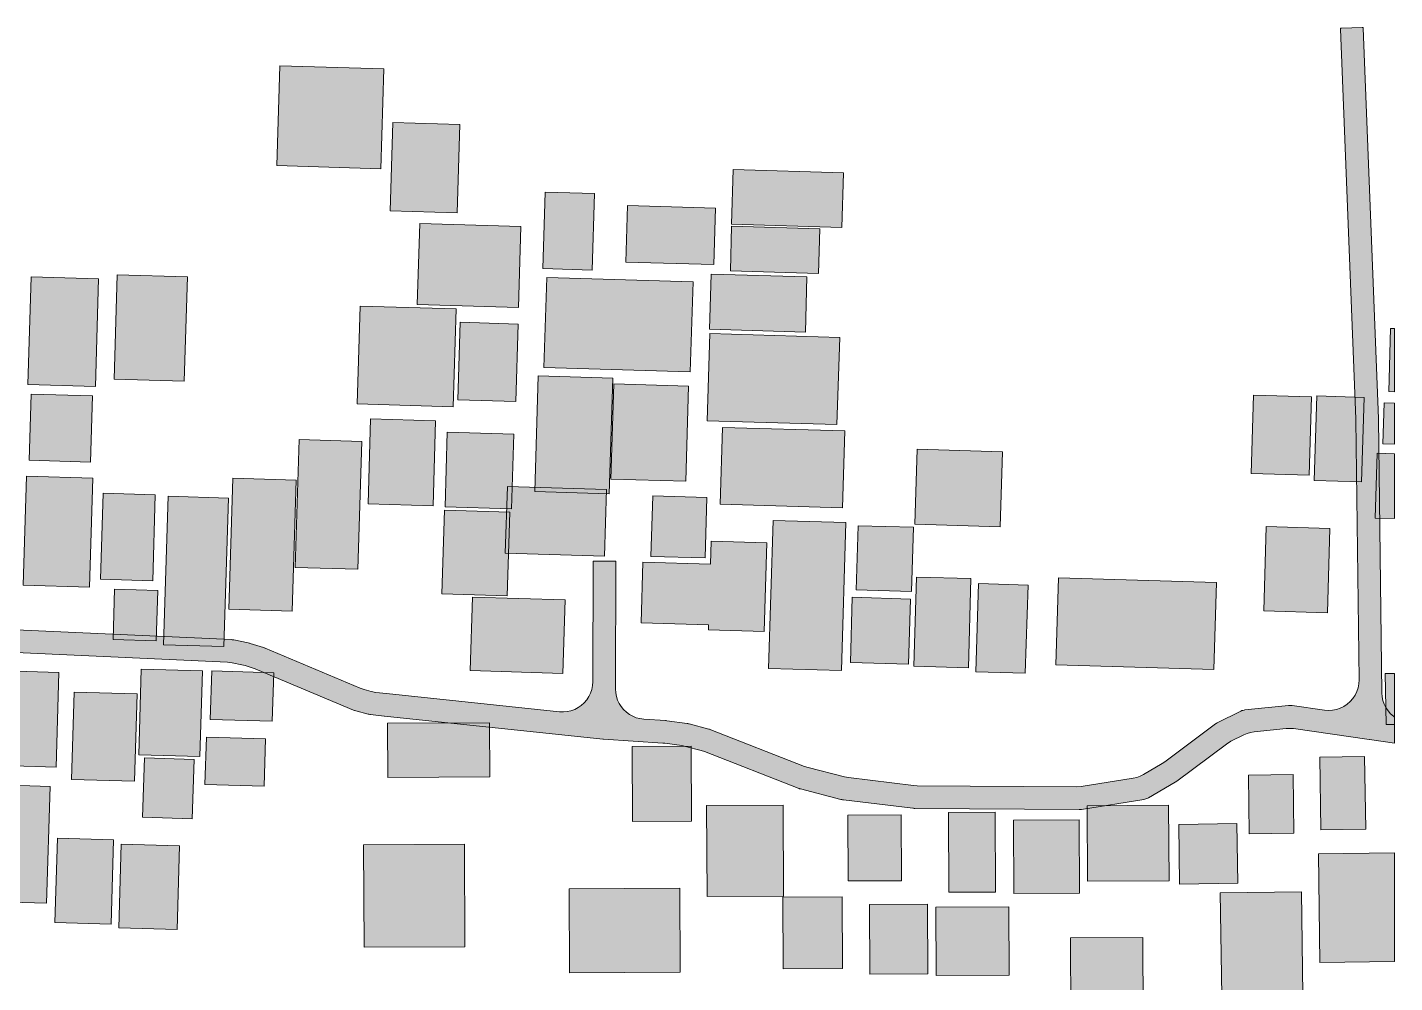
# Model space of a CAD drawing. Header units: metres. Extents: x 305909 to 307171, y 9156037 to 9156671.
# Drawn here: x 306959.1 to 307140, y 9156505.1 to 9156631.5 of the extents above; entities that cross this region are included whole.
import ezdxf

# ---------------------------------------------------------------- set-up
doc = ezdxf.new("R2010")
doc.units = ezdxf.units.M
doc.layers.add('J-PERKERASAN_JALAN', color=7, linetype='Continuous', lineweight=9, true_color=0x989896)
doc.layers.add('K-BANGUNAN_LUAR_TAPAK', color=7, linetype='Continuous', lineweight=9, true_color=0xdedede)

msp = doc.modelspace()

# ---------------------------------------------------------------- hatches: boundary and pattern name
at = {"layer": 'J-PERKERASAN_JALAN', "true_color": 0x989896}
h = msp.add_hatch(color=252, dxfattribs=at)
h.dxf.hatch_style = 1
h.paths.add_polyline_path([(306893.33, 9156557.23), (306893.42, 9156556.71), (306893.57, 9156556.21), (306893.79, 9156555.74), (306894.06, 9156555.29), (306894.4, 9156554.89), (306894.78, 9156554.53), (306895.2, 9156554.23), (306895.66, 9156553.98), (306896.15, 9156553.8), (306896.66, 9156553.68), (306897.18, 9156553.63), (306920.23, 9156552.87), (306920.25, 9156552.86), (306932.47, 9156552.27), (306932.63, 9156552.26), (306944.68, 9156552.16), (306944.7, 9156552.16), (306944.74, 9156552.16), (306957.59, 9156551.78), (306957.62, 9156551.78), (306986.09, 9156550.49), (306986.16, 9156550.48), (306986.32, 9156550.47), (306986.4, 9156550.45), (306988.31, 9156550.06), (306988.41, 9156550.03), (306988.46, 9156550.02), (306988.56, 9156549.99), (306990.32, 9156549.43), (306990.4, 9156549.4), (306990.44, 9156549.39), (306990.53, 9156549.35), (307003.11, 9156544.05), (307003.63, 9156543.87), (307004.57, 9156543.62), (307005.19, 9156543.51), (307006.61, 9156543.36), (307029.48, 9156540.95), (307030, 9156540.93), (307030.51, 9156540.97), (307031.01, 9156541.08), (307031.5, 9156541.26), (307031.96, 9156541.49), (307032.38, 9156541.78), (307032.76, 9156542.13), (307033.1, 9156542.52), (307033.38, 9156542.95), (307033.61, 9156543.41), (307033.77, 9156543.9), (307033.87, 9156544.4), (307033.9, 9156544.92), (307033.93, 9156560.75), (307033.94, 9156560.88), (307034.07, 9156560.88), (307036.8, 9156560.88), (307036.93, 9156560.87), (307036.93, 9156560.75), (307036.9, 9156543.97), (307036.93, 9156543.47), (307037.03, 9156542.98), (307037.18, 9156542.5), (307037.39, 9156542.04), (307037.66, 9156541.62), (307037.98, 9156541.23), (307038.34, 9156540.89), (307038.75, 9156540.59), (307039.19, 9156540.35), (307039.65, 9156540.16), (307040.14, 9156540.04), (307040.64, 9156539.97), (307043.51, 9156539.78), (307043.58, 9156539.78), (307043.62, 9156539.77), (307043.69, 9156539.76), (307046.37, 9156539.39), (307046.49, 9156539.37), (307046.54, 9156539.36), (307046.66, 9156539.33), (307049.25, 9156538.65), (307049.36, 9156538.62), (307049.42, 9156538.6), (307049.53, 9156538.56), (307061.92, 9156533.72), (307062.38, 9156533.57), (307067.21, 9156532.32), (307067.72, 9156532.23), (307076.35, 9156531.18), (307076.8, 9156531.16), (307097.86, 9156531), (307098.52, 9156531.05), (307105.38, 9156532.15), (307105.87, 9156532.26), (307106.33, 9156532.42), (307106.78, 9156532.65), (307109.22, 9156534.09), (307109.59, 9156534.33), (307116.3, 9156539.34), (307116.37, 9156539.39), (307116.52, 9156539.48), (307116.6, 9156539.52), (307119.56, 9156541), (307119.64, 9156541.04), (307119.79, 9156541.1), (307119.92, 9156541.13), (307120.07, 9156541.16), (307120.16, 9156541.18), (307125.95, 9156541.77), (307126.08, 9156541.78), (307126.32, 9156541.78), (307126.44, 9156541.77), (307130.73, 9156541.16), (307131.26, 9156541.12), (307131.79, 9156541.15), (307132.31, 9156541.25), (307132.81, 9156541.42), (307133.29, 9156541.65), (307133.73, 9156541.95), (307134.12, 9156542.3), (307134.47, 9156542.69), (307134.77, 9156543.14), (307135, 9156543.61), (307135.16, 9156544.12), (307135.26, 9156544.64), (307135.29, 9156545.17), (307134.87, 9156579.59), (307134.87, 9156579.7), (307132.84, 9156631.28), (307132.84, 9156631.4), (307132.96, 9156631.41), (307135.7, 9156631.52), (307135.82, 9156631.52), (307135.83, 9156631.4), (307137.87, 9156579.75), (307137.87, 9156579.73), (307137.87, 9156579.71), (307137.87, 9156579.69), (307138.31, 9156543.45), (307138.35, 9156542.94), (307138.45, 9156542.44), (307138.62, 9156541.96), (307138.85, 9156541.5), (307139.13, 9156541.07), (307139.46, 9156540.69), (307139.85, 9156540.35), (307140, 9156540.24), (307140, 9156536.77), (307136.67, 9156537.29), (307136.62, 9156537.29), (307126.63, 9156538.71), (307126.14, 9156538.75), (307125.65, 9156538.73), (307121.42, 9156538.29), (307120.94, 9156538.21), (307120.48, 9156538.08), (307120.04, 9156537.89), (307118.34, 9156537.04), (307117.73, 9156536.67), (307111.18, 9156531.78), (307111.09, 9156531.71), (307111.05, 9156531.68), (307110.96, 9156531.63), (307107.44, 9156529.56), (307107.36, 9156529.52), (307107.21, 9156529.45), (307107.08, 9156529.4), (307106.93, 9156529.36), (307106.83, 9156529.34), (307098.58, 9156528.02), (307098.5, 9156528.01), (307098.34, 9156527.99), (307098.25, 9156527.99), (307076.52, 9156528.16), (307076.41, 9156528.16), (307076.35, 9156528.17), (307076.24, 9156528.18), (307067.07, 9156529.28), (307066.94, 9156529.3), (307066.87, 9156529.32), (307066.74, 9156529.35), (307061.37, 9156530.73), (307061.25, 9156530.76), (307061.19, 9156530.78), (307061.08, 9156530.82), (307048.68, 9156535.67), (307048.24, 9156535.82), (307046.15, 9156536.36), (307045.69, 9156536.46), (307043.44, 9156536.77), (307043.15, 9156536.8), (307035.31, 9156537.32), (307035.27, 9156537.32), (307035.25, 9156537.32), (307035.21, 9156537.33), (307006.32, 9156540.38), (307006.31, 9156540.38), (307004.49, 9156540.57), (307004.41, 9156540.58), (307004.26, 9156540.61), (307004.18, 9156540.62), (307002.56, 9156541.05), (307002.43, 9156541.09), (307002.36, 9156541.12), (307002.23, 9156541.17), (306989.55, 9156546.51), (306989.21, 9156546.63), (306987.88, 9156547.06), (306987.47, 9156547.17), (306986.18, 9156547.43), (306985.55, 9156547.51), (306957.54, 9156548.78), (306957.47, 9156548.78), (306944.69, 9156549.16), (306944.61, 9156549.16), (306932.52, 9156549.26), (306932.48, 9156549.26), (306932.46, 9156549.26), (306932.42, 9156549.27), (306920.16, 9156549.87), (306920.1, 9156549.87), (306897.12, 9156550.63), (306896.6, 9156550.61), (306896.08, 9156550.53), (306895.57, 9156550.37), (306895.09, 9156550.15), (306894.65, 9156549.87), (306894.24, 9156549.53), (306893.88, 9156549.15), (306893.58, 9156548.72), (306893.33, 9156548.25), (306893.15, 9156547.75), (306893.04, 9156547.24), (306892.99, 9156546.71), (306893.01, 9156547.72), (306893.15, 9156552.27), (306893.32, 9156557.75), (306893.33, 9156557.23)])
at = {"layer": 'K-BANGUNAN_LUAR_TAPAK', "true_color": 0xe8e8e6}
h = msp.add_hatch(color=254, dxfattribs=at)
h.dxf.hatch_style = 1
h.paths.add_polyline_path([(307006.25, 9156626.02), (307005.85, 9156612.81), (306992.08, 9156613.22), (306992.47, 9156626.43), (307006.25, 9156626.02)])
h = msp.add_hatch(color=254, dxfattribs=at)
h.dxf.hatch_style = 1
h.paths.add_polyline_path([(307016.29, 9156618.65), (307015.94, 9156606.97), (307007.1, 9156607.23), (307007.45, 9156618.91), (307016.29, 9156618.65)])
h = msp.add_hatch(color=254, dxfattribs=at)
h.dxf.hatch_style = 1
h.paths.add_polyline_path([(307067.07, 9156612.26), (307066.85, 9156605.04), (307052.25, 9156605.48), (307052.46, 9156612.7), (307067.07, 9156612.26)])
h = msp.add_hatch(color=254, dxfattribs=at)
h.dxf.hatch_style = 1
h.paths.add_polyline_path([(307027.59, 9156609.73), (307034.12, 9156609.54), (307033.82, 9156599.4), (307027.29, 9156599.59), (307027.59, 9156609.73)])
h = msp.add_hatch(color=254, dxfattribs=at)
h.dxf.hatch_style = 1
h.paths.add_polyline_path([(307050.15, 9156607.59), (307049.93, 9156600.13), (307038.28, 9156600.46), (307038.5, 9156607.94), (307050.15, 9156607.59)])
h = msp.add_hatch(color=254, dxfattribs=at)
h.dxf.hatch_style = 1
h.paths.add_polyline_path([(307024.37, 9156605.15), (307024.05, 9156594.43), (307010.66, 9156594.83), (307010.99, 9156605.55), (307024.37, 9156605.15)])
h = msp.add_hatch(color=254, dxfattribs=at)
h.dxf.hatch_style = 1
h.paths.add_polyline_path([(307063.95, 9156604.85), (307063.77, 9156598.93), (307052.1, 9156599.28), (307052.27, 9156605.2), (307063.95, 9156604.85)])
h = msp.add_hatch(color=254, dxfattribs=at)
h.dxf.hatch_style = 1
h.paths.add_polyline_path([(306980.26, 9156598.49), (306979.84, 9156584.7), (306970.56, 9156584.97), (306970.98, 9156598.78), (306980.26, 9156598.49)])
h = msp.add_hatch(color=254, dxfattribs=at)
h.dxf.hatch_style = 1
h.paths.add_polyline_path([(307062.24, 9156598.49), (307062.03, 9156591.2), (307049.34, 9156591.58), (307049.56, 9156598.87), (307062.24, 9156598.49)])
h = msp.add_hatch(color=254, dxfattribs=at)
h.dxf.hatch_style = 1
h.paths.add_polyline_path([(306968.51, 9156598.24), (306968.08, 9156583.99), (306959.15, 9156584.25), (306959.58, 9156598.51), (306968.51, 9156598.24)])
h = msp.add_hatch(color=254, dxfattribs=at)
h.dxf.hatch_style = 1
h.paths.add_polyline_path([(307047.16, 9156597.84), (307046.8, 9156585.92), (307027.44, 9156586.5), (307027.81, 9156598.41), (307047.16, 9156597.84)])
h = msp.add_hatch(color=254, dxfattribs=at)
h.dxf.hatch_style = 1
h.paths.add_polyline_path([(307015.84, 9156594.26), (307015.44, 9156581.32), (307002.72, 9156581.7), (307003.11, 9156594.64), (307015.84, 9156594.26)])
h = msp.add_hatch(color=254, dxfattribs=at)
h.dxf.hatch_style = 1
h.paths.add_polyline_path([(307024.04, 9156592.26), (307023.73, 9156582), (307016.05, 9156582.24), (307016.36, 9156592.49), (307024.04, 9156592.26)])
h = msp.add_hatch(color=254, dxfattribs=at)
h.dxf.hatch_style = 1
h.paths.add_polyline_path([(307140, 9156591.65), (307140, 9156583.29), (307139.21, 9156583.31), (307139.47, 9156591.66), (307140, 9156591.65)])
h = msp.add_hatch(color=254, dxfattribs=at)
h.dxf.hatch_style = 1
h.paths.add_polyline_path([(307066.57, 9156590.49), (307066.21, 9156578.94), (307049.02, 9156579.46), (307049.37, 9156591.01), (307066.57, 9156590.49)])
h = msp.add_hatch(color=254, dxfattribs=at)
h.dxf.hatch_style = 1
h.paths.add_polyline_path([(307036.53, 9156585.11), (307036.06, 9156569.78), (307026.22, 9156570.08), (307026.67, 9156585.4), (307036.53, 9156585.11)])
h = msp.add_hatch(color=254, dxfattribs=at)
h.dxf.hatch_style = 1
h.paths.add_polyline_path([(307046.57, 9156584.04), (307046.19, 9156571.44), (307036.28, 9156571.73), (307036.67, 9156584.33), (307046.57, 9156584.04)])
h = msp.add_hatch(color=254, dxfattribs=at)
h.dxf.hatch_style = 1
h.paths.add_polyline_path([(306967.72, 9156582.75), (306967.45, 9156573.99), (306959.31, 9156574.23), (306959.57, 9156582.99), (306967.72, 9156582.75)])
h = msp.add_hatch(color=254, dxfattribs=at)
h.dxf.hatch_style = 1
h.paths.add_polyline_path([(307128.98, 9156582.62), (307128.67, 9156572.25), (307121.02, 9156572.48), (307121.33, 9156582.84), (307128.98, 9156582.62)])
h = msp.add_hatch(color=254, dxfattribs=at)
h.dxf.hatch_style = 1
h.paths.add_polyline_path([(307135.96, 9156582.55), (307135.62, 9156571.38), (307129.36, 9156571.57), (307129.71, 9156582.74), (307135.96, 9156582.55)])
h = msp.add_hatch(color=254, dxfattribs=at)
h.dxf.hatch_style = 1
h.paths.add_polyline_path([(307140, 9156581.8), (307140, 9156576.35), (307138.44, 9156576.39), (307138.6, 9156581.84), (307140, 9156581.8)])
h = msp.add_hatch(color=254, dxfattribs=at)
h.dxf.hatch_style = 1
h.paths.add_polyline_path([(307013.1, 9156579.46), (307012.76, 9156568.21), (307004.16, 9156568.47), (307004.5, 9156579.72), (307013.1, 9156579.46)])
h = msp.add_hatch(color=254, dxfattribs=at)
h.dxf.hatch_style = 1
h.paths.add_polyline_path([(307003.32, 9156576.72), (307002.81, 9156559.8), (306994.53, 9156560.04), (306995.04, 9156576.96), (307003.32, 9156576.72)])
h = msp.add_hatch(color=254, dxfattribs=at)
h.dxf.hatch_style = 1
h.paths.add_polyline_path([(307023.43, 9156577.67), (307023.12, 9156567.82), (307014.35, 9156568.08), (307014.64, 9156577.93), (307023.43, 9156577.67)])
h = msp.add_hatch(color=254, dxfattribs=at)
h.dxf.hatch_style = 1
h.paths.add_polyline_path([(307067.23, 9156578.11), (307066.92, 9156567.92), (307050.74, 9156568.41), (307051.04, 9156578.58), (307067.23, 9156578.11)])
h = msp.add_hatch(color=254, dxfattribs=at)
h.dxf.hatch_style = 1
h.paths.add_polyline_path([(307088.1, 9156575.34), (307087.8, 9156565.43), (307076.51, 9156565.77), (307076.81, 9156575.68), (307088.1, 9156575.34)])
h = msp.add_hatch(color=254, dxfattribs=at)
h.dxf.hatch_style = 1
h.paths.add_polyline_path([(307140, 9156575.08), (307140, 9156566.5), (307137.43, 9156566.58), (307137.68, 9156575.15), (307140, 9156575.08)])
h = msp.add_hatch(color=254, dxfattribs=at)
h.dxf.hatch_style = 1
h.paths.add_polyline_path([(306967.74, 9156571.85), (306967.3, 9156557.44), (306958.51, 9156557.7), (306958.95, 9156572.12), (306967.74, 9156571.85)])
h = msp.add_hatch(color=254, dxfattribs=at)
h.dxf.hatch_style = 1
h.paths.add_polyline_path([(306994.63, 9156571.61), (306994.1, 9156554.24), (306985.73, 9156554.5), (306986.25, 9156571.85), (306994.63, 9156571.61)])
h = msp.add_hatch(color=254, dxfattribs=at)
h.dxf.hatch_style = 1
h.paths.add_polyline_path([(306976, 9156569.66), (306975.66, 9156558.29), (306968.75, 9156558.5), (306969.1, 9156569.88), (306976, 9156569.66)])
h = msp.add_hatch(color=254, dxfattribs=at)
h.dxf.hatch_style = 1
h.paths.add_polyline_path([(307035.7, 9156570.36), (307035.43, 9156561.54), (307022.32, 9156561.94), (307022.59, 9156570.76), (307035.7, 9156570.36)])
h = msp.add_hatch(color=254, dxfattribs=at)
h.dxf.hatch_style = 1
h.paths.add_polyline_path([(306985.69, 9156569.23), (306985.08, 9156549.58), (306977.08, 9156549.82), (306977.69, 9156569.47), (306985.69, 9156569.23)])
h = msp.add_hatch(color=254, dxfattribs=at)
h.dxf.hatch_style = 1
h.paths.add_polyline_path([(307049, 9156569.3), (307048.75, 9156561.3), (307041.59, 9156561.51), (307041.83, 9156569.51), (307049, 9156569.3)])
h = msp.add_hatch(color=254, dxfattribs=at)
h.dxf.hatch_style = 1
h.paths.add_polyline_path([(307022.92, 9156567.38), (307022.58, 9156556.3), (307013.94, 9156556.57), (307014.29, 9156567.63), (307022.92, 9156567.38)])
h = msp.add_hatch(color=254, dxfattribs=at)
h.dxf.hatch_style = 1
h.paths.add_polyline_path([(307067.39, 9156565.98), (307066.79, 9156546.39), (307057.16, 9156546.67), (307057.76, 9156566.27), (307067.39, 9156565.98)])
h = msp.add_hatch(color=254, dxfattribs=at)
h.dxf.hatch_style = 1
h.paths.add_polyline_path([(307076.33, 9156565.36), (307076.07, 9156556.85), (307068.75, 9156557.08), (307069.01, 9156565.57), (307076.33, 9156565.36)])
h = msp.add_hatch(color=254, dxfattribs=at)
h.dxf.hatch_style = 1
h.paths.add_polyline_path([(307131.44, 9156565.21), (307131.1, 9156554.02), (307122.67, 9156554.28), (307123.01, 9156565.46), (307131.44, 9156565.21)])
h = msp.add_hatch(color=254, dxfattribs=at)
h.dxf.hatch_style = 1
h.paths.add_polyline_path([(307049.46, 9156560.48), (307049.56, 9156563.51), (307056.92, 9156563.29), (307056.56, 9156551.56), (307049.2, 9156551.78), (307049.22, 9156552.45), (307040.29, 9156552.72), (307040.54, 9156560.76), (307049.46, 9156560.48)])
h = msp.add_hatch(color=254, dxfattribs=at)
h.dxf.hatch_style = 1
h.paths.add_polyline_path([(306976.34, 9156556.99), (306976.13, 9156550.35), (306970.43, 9156550.52), (306970.63, 9156557.17), (306976.34, 9156556.99)])
h = msp.add_hatch(color=254, dxfattribs=at)
h.dxf.hatch_style = 1
h.paths.add_polyline_path([(307083.94, 9156558.56), (307083.59, 9156546.74), (307076.38, 9156546.96), (307076.74, 9156558.77), (307083.94, 9156558.56)])
h = msp.add_hatch(color=254, dxfattribs=at)
h.dxf.hatch_style = 1
h.paths.add_polyline_path([(307091.49, 9156557.72), (307091.13, 9156546.04), (307084.59, 9156546.24), (307084.95, 9156557.92), (307091.49, 9156557.72)])
h = msp.add_hatch(color=254, dxfattribs=at)
h.dxf.hatch_style = 1
h.paths.add_polyline_path([(307116.43, 9156558.05), (307116.08, 9156546.54), (307095.16, 9156547.16), (307095.51, 9156558.67), (307116.43, 9156558.05)])
h = msp.add_hatch(color=254, dxfattribs=at)
h.dxf.hatch_style = 1
h.paths.add_polyline_path([(307030.24, 9156555.74), (307029.94, 9156546.02), (307017.69, 9156546.39), (307017.99, 9156556.11), (307030.24, 9156555.74)])
h = msp.add_hatch(color=254, dxfattribs=at)
h.dxf.hatch_style = 1
h.paths.add_polyline_path([(307075.93, 9156555.86), (307075.67, 9156547.23), (307067.98, 9156547.45), (307068.23, 9156556.09), (307075.93, 9156555.86)])
h = msp.add_hatch(color=254, dxfattribs=at)
h.dxf.hatch_style = 1
h.paths.add_polyline_path([(306963.26, 9156546.13), (306962.88, 9156533.61), (306957.2, 9156533.79), (306957.58, 9156546.31), (306963.26, 9156546.13)])
h = msp.add_hatch(color=254, dxfattribs=at)
h.dxf.hatch_style = 1
h.paths.add_polyline_path([(306982.24, 9156546.35), (306981.89, 9156535.01), (306973.81, 9156535.26), (306974.15, 9156546.6), (306982.24, 9156546.35)])
h = msp.add_hatch(color=254, dxfattribs=at)
h.dxf.hatch_style = 1
h.paths.add_polyline_path([(306991.69, 9156546.09), (306991.49, 9156539.68), (306983.28, 9156539.93), (306983.47, 9156546.34), (306991.69, 9156546.09)])
h = msp.add_hatch(color=254, dxfattribs=at)
h.dxf.hatch_style = 1
h.paths.add_polyline_path([(307140, 9156546.02), (307140, 9156539.28), (307138.86, 9156539.27), (307138.76, 9156546), (307140, 9156546.02)])
h = msp.add_hatch(color=254, dxfattribs=at)
h.dxf.hatch_style = 1
h.paths.add_polyline_path([(306973.6, 9156543.3), (306973.25, 9156531.74), (306964.93, 9156531.99), (306965.28, 9156543.54), (306973.6, 9156543.3)])
h = msp.add_hatch(color=254, dxfattribs=at)
h.dxf.hatch_style = 1
h.paths.add_polyline_path([(307020.25, 9156539.48), (307020.29, 9156532.33), (307006.76, 9156532.26), (307006.73, 9156539.42), (307020.25, 9156539.48)])
h = msp.add_hatch(color=254, dxfattribs=at)
h.dxf.hatch_style = 1
h.paths.add_polyline_path([(306990.61, 9156537.35), (306990.42, 9156531.08), (306982.58, 9156531.31), (306982.77, 9156537.58), (306990.61, 9156537.35)])
h = msp.add_hatch(color=254, dxfattribs=at)
h.dxf.hatch_style = 1
h.paths.add_polyline_path([(307046.9, 9156536.4), (307046.95, 9156526.46), (307039.15, 9156526.43), (307039.1, 9156536.35), (307046.9, 9156536.4)])
h = msp.add_hatch(color=254, dxfattribs=at)
h.dxf.hatch_style = 1
h.paths.add_polyline_path([(306981.13, 9156534.64), (306980.89, 9156526.77), (306974.33, 9156526.98), (306974.57, 9156534.83), (306981.13, 9156534.64)])
h = msp.add_hatch(color=254, dxfattribs=at)
h.dxf.hatch_style = 1
h.paths.add_polyline_path([(307136.03, 9156535.03), (307136.17, 9156525.42), (307130.21, 9156525.34), (307130.08, 9156534.95), (307136.03, 9156535.03)])
h = msp.add_hatch(color=254, dxfattribs=at)
h.dxf.hatch_style = 1
h.paths.add_polyline_path([(307126.58, 9156532.65), (307126.68, 9156524.88), (307120.77, 9156524.81), (307120.65, 9156532.56), (307126.58, 9156532.65)])
h = msp.add_hatch(color=254, dxfattribs=at)
h.dxf.hatch_style = 1
h.paths.add_polyline_path([(306962.1, 9156531.05), (306961.62, 9156515.6), (306953.54, 9156515.84), (306954.01, 9156531.3), (306962.1, 9156531.05)])
h = msp.add_hatch(color=254, dxfattribs=at)
h.dxf.hatch_style = 1
h.paths.add_polyline_path([(307059.07, 9156528.59), (307059.13, 9156516.56), (307049.01, 9156516.51), (307048.95, 9156528.55), (307059.07, 9156528.59)])
h = msp.add_hatch(color=254, dxfattribs=at)
h.dxf.hatch_style = 1
h.paths.add_polyline_path([(307110.09, 9156528.57), (307110.15, 9156518.59), (307099.37, 9156518.54), (307099.31, 9156528.51), (307110.09, 9156528.57)])
h = msp.add_hatch(color=254, dxfattribs=at)
h.dxf.hatch_style = 1
h.paths.add_polyline_path([(307074.7, 9156527.29), (307074.74, 9156518.59), (307067.68, 9156518.55), (307067.64, 9156527.27), (307074.7, 9156527.29)])
h = msp.add_hatch(color=254, dxfattribs=at)
h.dxf.hatch_style = 1
h.paths.add_polyline_path([(307087.15, 9156527.64), (307087.2, 9156517.09), (307081.02, 9156517.07), (307080.97, 9156527.61), (307087.15, 9156527.64)])
h = msp.add_hatch(color=254, dxfattribs=at)
h.dxf.hatch_style = 1
h.paths.add_polyline_path([(307098.27, 9156526.64), (307098.32, 9156516.95), (307089.63, 9156516.9), (307089.58, 9156526.59), (307098.27, 9156526.64)])
h = msp.add_hatch(color=254, dxfattribs=at)
h.dxf.hatch_style = 1
h.paths.add_polyline_path([(307119.12, 9156526.14), (307119.23, 9156518.25), (307111.55, 9156518.14), (307111.44, 9156526.03), (307119.12, 9156526.14)])
h = msp.add_hatch(color=254, dxfattribs=at)
h.dxf.hatch_style = 1
h.paths.add_polyline_path([(306970.48, 9156523.99), (306970.15, 9156512.84), (306962.73, 9156513.06), (306963.07, 9156524.2), (306970.48, 9156523.99)])
h = msp.add_hatch(color=254, dxfattribs=at)
h.dxf.hatch_style = 1
h.paths.add_polyline_path([(306979.21, 9156523.2), (306978.88, 9156512.14), (306971.17, 9156512.36), (306971.51, 9156523.43), (306979.21, 9156523.2)])
h = msp.add_hatch(color=254, dxfattribs=at)
h.dxf.hatch_style = 1
h.paths.add_polyline_path([(307016.9, 9156523.4), (307016.97, 9156509.85), (307003.64, 9156509.79), (307003.57, 9156523.33), (307016.9, 9156523.4)])
h = msp.add_hatch(color=254, dxfattribs=at)
h.dxf.hatch_style = 1
h.paths.add_polyline_path([(307140, 9156522.28), (307140, 9156507.88), (307130.12, 9156507.74), (307129.92, 9156522.13), (307140, 9156522.28)])
h = msp.add_hatch(color=254, dxfattribs=at)
h.dxf.hatch_style = 1
h.paths.add_polyline_path([(307045.41, 9156517.59), (307045.46, 9156506.48), (307030.81, 9156506.41), (307030.75, 9156517.52), (307045.41, 9156517.59)])
h = msp.add_hatch(color=254, dxfattribs=at)
h.dxf.hatch_style = 1
h.paths.add_polyline_path([(307066.9, 9156516.45), (307066.95, 9156506.95), (307059.1, 9156506.91), (307059.05, 9156516.41), (307066.9, 9156516.45)])
h = msp.add_hatch(color=254, dxfattribs=at)
h.dxf.hatch_style = 1
h.paths.add_polyline_path([(307078.17, 9156515.46), (307078.21, 9156506.24), (307070.55, 9156506.21), (307070.51, 9156515.42), (307078.17, 9156515.46)])
h = msp.add_hatch(color=254, dxfattribs=at)
h.dxf.hatch_style = 1
h.paths.add_polyline_path([(307127.68, 9156517.12), (307127.87, 9156503.49), (307117.13, 9156503.33), (307116.93, 9156516.98), (307127.68, 9156517.12)])
h = msp.add_hatch(color=254, dxfattribs=at)
h.dxf.hatch_style = 1
h.paths.add_polyline_path([(307088.95, 9156515.13), (307089, 9156506.1), (307079.35, 9156506.06), (307079.31, 9156515.08), (307088.95, 9156515.13)])
h = msp.add_hatch(color=254, dxfattribs=at)
h.dxf.hatch_style = 1
h.paths.add_polyline_path([(307106.67, 9156511.07), (307106.71, 9156500.9), (307097.16, 9156500.86), (307097.11, 9156511.02), (307106.67, 9156511.07)])

# ---------------------------------------------------------------- linework, layer by layer
at = {"layer": 'J-PERKERASAN_JALAN', "color": 251, "lineweight": 13, "true_color": 0x6c6c6a}
msp.add_lwpolyline([(306957.62, 9156551.78), (306986.09, 9156550.49), (306986.16, 9156550.48), (306986.32, 9156550.47), (306986.4, 9156550.45), (306988.31, 9156550.06), (306988.41, 9156550.03), (306988.46, 9156550.02), (306988.56, 9156549.99), (306990.32, 9156549.43), (306990.4, 9156549.4), (306990.44, 9156549.39), (306990.53, 9156549.35), (307003.11, 9156544.05), (307003.63, 9156543.87), (307004.57, 9156543.62), (307005.19, 9156543.51), (307006.61, 9156543.36), (307029.48, 9156540.95), (307030, 9156540.93), (307030.51, 9156540.97), (307031.01, 9156541.08), (307031.5, 9156541.26), (307031.96, 9156541.49), (307032.38, 9156541.78), (307032.76, 9156542.13), (307033.1, 9156542.52), (307033.38, 9156542.95), (307033.61, 9156543.41), (307033.77, 9156543.9), (307033.87, 9156544.4), (307033.9, 9156544.92), (307033.93, 9156560.75), (307033.94, 9156560.88), (307034.07, 9156560.88), (307036.8, 9156560.88), (307036.93, 9156560.87), (307036.93, 9156560.75), (307036.9, 9156543.97), (307036.93, 9156543.47), (307037.03, 9156542.98), (307037.18, 9156542.5), (307037.39, 9156542.04), (307037.66, 9156541.62), (307037.98, 9156541.23), (307038.34, 9156540.89), (307038.75, 9156540.59), (307039.19, 9156540.35), (307039.65, 9156540.16), (307040.14, 9156540.04), (307040.64, 9156539.97), (307043.51, 9156539.78), (307043.58, 9156539.78), (307043.62, 9156539.77), (307043.69, 9156539.76), (307046.37, 9156539.39), (307046.49, 9156539.37), (307046.54, 9156539.36), (307046.66, 9156539.33), (307049.25, 9156538.65), (307049.36, 9156538.62), (307049.42, 9156538.6), (307049.53, 9156538.56), (307061.92, 9156533.72), (307062.38, 9156533.57), (307067.21, 9156532.32), (307067.72, 9156532.23), (307076.35, 9156531.18), (307076.8, 9156531.16), (307097.86, 9156531), (307098.52, 9156531.05), (307105.38, 9156532.15), (307105.87, 9156532.26), (307106.33, 9156532.42), (307106.78, 9156532.65), (307109.22, 9156534.09), (307109.59, 9156534.33), (307116.3, 9156539.34), (307116.37, 9156539.39), (307116.52, 9156539.48), (307116.6, 9156539.52), (307119.56, 9156541), (307119.64, 9156541.04), (307119.79, 9156541.1), (307119.92, 9156541.13), (307120.07, 9156541.16), (307120.16, 9156541.18), (307125.95, 9156541.77), (307126.08, 9156541.78), (307126.32, 9156541.78), (307126.44, 9156541.77), (307130.73, 9156541.16), (307131.26, 9156541.12), (307131.79, 9156541.15), (307132.31, 9156541.25), (307132.81, 9156541.42), (307133.29, 9156541.65), (307133.73, 9156541.95), (307134.12, 9156542.3), (307134.47, 9156542.69), (307134.77, 9156543.14), (307135, 9156543.61), (307135.16, 9156544.12), (307135.26, 9156544.64), (307135.29, 9156545.17), (307134.87, 9156579.59), (307134.87, 9156579.7), (307132.84, 9156631.28), (307132.84, 9156631.4), (307132.96, 9156631.41), (307135.7, 9156631.52), (307135.82, 9156631.52), (307135.83, 9156631.4), (307137.87, 9156579.75), (307137.87, 9156579.73), (307137.87, 9156579.71), (307137.87, 9156579.69), (307138.31, 9156543.45), (307138.35, 9156542.94), (307138.45, 9156542.44), (307138.62, 9156541.96), (307138.85, 9156541.5), (307139.13, 9156541.07), (307139.46, 9156540.69), (307139.85, 9156540.35), (307140, 9156540.24), (307140, 9156536.77), (307136.67, 9156537.29), (307136.62, 9156537.29), (307126.63, 9156538.71), (307126.14, 9156538.75), (307125.65, 9156538.73), (307121.42, 9156538.29), (307120.94, 9156538.21), (307120.48, 9156538.08), (307120.04, 9156537.89), (307118.34, 9156537.04), (307117.73, 9156536.67), (307111.18, 9156531.78), (307111.09, 9156531.71), (307111.05, 9156531.68), (307110.96, 9156531.63), (307107.44, 9156529.56), (307107.36, 9156529.52), (307107.21, 9156529.45), (307107.08, 9156529.4), (307106.93, 9156529.36), (307106.83, 9156529.34), (307098.58, 9156528.02), (307098.5, 9156528.01), (307098.34, 9156527.99), (307098.25, 9156527.99), (307076.52, 9156528.16), (307076.41, 9156528.16), (307076.35, 9156528.17), (307076.24, 9156528.18), (307067.07, 9156529.28), (307066.94, 9156529.3), (307066.87, 9156529.32), (307066.74, 9156529.35), (307061.37, 9156530.73), (307061.25, 9156530.76), (307061.19, 9156530.78), (307061.08, 9156530.82), (307048.68, 9156535.67), (307048.24, 9156535.82), (307046.15, 9156536.36), (307045.69, 9156536.46), (307043.44, 9156536.77), (307043.15, 9156536.8), (307035.31, 9156537.32), (307035.27, 9156537.32), (307035.25, 9156537.32), (307035.21, 9156537.33), (307006.32, 9156540.38), (307006.31, 9156540.38), (307004.49, 9156540.57), (307004.41, 9156540.58), (307004.26, 9156540.61), (307004.18, 9156540.62), (307002.56, 9156541.05), (307002.43, 9156541.09), (307002.36, 9156541.12), (307002.23, 9156541.17), (306989.55, 9156546.51), (306989.21, 9156546.63), (306987.88, 9156547.06), (306987.47, 9156547.17), (306986.18, 9156547.43), (306985.55, 9156547.51), (306957.54, 9156548.78)], dxfattribs=at)
at = {"layer": 'K-BANGUNAN_LUAR_TAPAK', "color": 9, "lineweight": 9, "true_color": 0xc8c8c6}
for points in [[(307006.25, 9156626.02), (307005.85, 9156612.81), (306992.08, 9156613.22), (306992.47, 9156626.43), (307006.25, 9156626.02)], [(307016.29, 9156618.65), (307015.94, 9156606.97), (307007.1, 9156607.23), (307007.45, 9156618.91), (307016.29, 9156618.65)], [(307067.07, 9156612.26), (307066.85, 9156605.04), (307052.25, 9156605.48), (307052.46, 9156612.7), (307067.07, 9156612.26)], [(307027.59, 9156609.73), (307034.12, 9156609.54), (307033.82, 9156599.4), (307027.29, 9156599.59), (307027.59, 9156609.73)], [(307050.15, 9156607.59), (307049.93, 9156600.13), (307038.28, 9156600.46), (307038.5, 9156607.94), (307050.15, 9156607.59)], [(307024.37, 9156605.15), (307024.05, 9156594.43), (307010.66, 9156594.83), (307010.99, 9156605.55), (307024.37, 9156605.15)], [(307063.95, 9156604.85), (307063.77, 9156598.93), (307052.1, 9156599.28), (307052.27, 9156605.2), (307063.95, 9156604.85)], [(306980.26, 9156598.49), (306979.84, 9156584.7), (306970.56, 9156584.97), (306970.98, 9156598.78), (306980.26, 9156598.49)], [(307062.24, 9156598.49), (307062.03, 9156591.2), (307049.34, 9156591.58), (307049.56, 9156598.87), (307062.24, 9156598.49)], [(306968.51, 9156598.24), (306968.08, 9156583.99), (306959.15, 9156584.25), (306959.58, 9156598.51), (306968.51, 9156598.24)], [(307047.16, 9156597.84), (307046.8, 9156585.92), (307027.44, 9156586.5), (307027.81, 9156598.41), (307047.16, 9156597.84)], [(307015.84, 9156594.26), (307015.44, 9156581.32), (307002.72, 9156581.7), (307003.11, 9156594.64), (307015.84, 9156594.26)], [(307024.04, 9156592.26), (307023.73, 9156582), (307016.05, 9156582.24), (307016.36, 9156592.49), (307024.04, 9156592.26)], [(307140, 9156591.65), (307140, 9156583.29), (307139.21, 9156583.31), (307139.47, 9156591.66), (307140, 9156591.65)], [(307066.57, 9156590.49), (307066.21, 9156578.94), (307049.02, 9156579.46), (307049.37, 9156591.01), (307066.57, 9156590.49)], [(307036.53, 9156585.11), (307036.06, 9156569.78), (307026.22, 9156570.08), (307026.67, 9156585.4), (307036.53, 9156585.11)], [(307046.57, 9156584.04), (307046.19, 9156571.44), (307036.28, 9156571.73), (307036.67, 9156584.33), (307046.57, 9156584.04)], [(306967.72, 9156582.75), (306967.45, 9156573.99), (306959.31, 9156574.23), (306959.57, 9156582.99), (306967.72, 9156582.75)], [(307128.98, 9156582.62), (307128.67, 9156572.25), (307121.02, 9156572.48), (307121.33, 9156582.84), (307128.98, 9156582.62)], [(307135.96, 9156582.55), (307135.62, 9156571.38), (307129.36, 9156571.57), (307129.71, 9156582.74), (307135.96, 9156582.55)], [(307140, 9156581.8), (307140, 9156576.35), (307138.44, 9156576.39), (307138.6, 9156581.84), (307140, 9156581.8)], [(307013.1, 9156579.46), (307012.76, 9156568.21), (307004.16, 9156568.47), (307004.5, 9156579.72), (307013.1, 9156579.46)], [(307003.32, 9156576.72), (307002.81, 9156559.8), (306994.53, 9156560.04), (306995.04, 9156576.96), (307003.32, 9156576.72)], [(307023.43, 9156577.67), (307023.12, 9156567.82), (307014.35, 9156568.08), (307014.64, 9156577.93), (307023.43, 9156577.67)], [(307067.23, 9156578.11), (307066.92, 9156567.92), (307050.74, 9156568.41), (307051.04, 9156578.58), (307067.23, 9156578.11)], [(307088.1, 9156575.34), (307087.8, 9156565.43), (307076.51, 9156565.77), (307076.81, 9156575.68), (307088.1, 9156575.34)], [(307140, 9156575.08), (307140, 9156566.5), (307137.43, 9156566.58), (307137.68, 9156575.15), (307140, 9156575.08)], [(306967.74, 9156571.85), (306967.3, 9156557.44), (306958.51, 9156557.7), (306958.95, 9156572.12), (306967.74, 9156571.85)], [(306994.63, 9156571.61), (306994.1, 9156554.24), (306985.73, 9156554.5), (306986.25, 9156571.85), (306994.63, 9156571.61)], [(306976, 9156569.66), (306975.66, 9156558.29), (306968.75, 9156558.5), (306969.1, 9156569.88), (306976, 9156569.66)], [(307035.7, 9156570.36), (307035.43, 9156561.54), (307022.32, 9156561.94), (307022.59, 9156570.76), (307035.7, 9156570.36)], [(306985.69, 9156569.23), (306985.08, 9156549.58), (306977.08, 9156549.82), (306977.69, 9156569.47), (306985.69, 9156569.23)], [(307049, 9156569.3), (307048.75, 9156561.3), (307041.59, 9156561.51), (307041.83, 9156569.51), (307049, 9156569.3)], [(307022.92, 9156567.38), (307022.58, 9156556.3), (307013.94, 9156556.57), (307014.29, 9156567.63), (307022.92, 9156567.38)], [(307067.39, 9156565.98), (307066.79, 9156546.39), (307057.16, 9156546.67), (307057.76, 9156566.27), (307067.39, 9156565.98)], [(307076.33, 9156565.36), (307076.07, 9156556.85), (307068.75, 9156557.08), (307069.01, 9156565.57), (307076.33, 9156565.36)], [(307131.44, 9156565.21), (307131.1, 9156554.02), (307122.67, 9156554.28), (307123.01, 9156565.46), (307131.44, 9156565.21)], [(307049.46, 9156560.48), (307049.56, 9156563.51), (307056.92, 9156563.29), (307056.56, 9156551.56), (307049.2, 9156551.78), (307049.22, 9156552.45), (307040.29, 9156552.72), (307040.54, 9156560.76), (307049.46, 9156560.48)], [(306976.34, 9156556.99), (306976.13, 9156550.35), (306970.43, 9156550.52), (306970.63, 9156557.17), (306976.34, 9156556.99)], [(307083.94, 9156558.56), (307083.59, 9156546.74), (307076.38, 9156546.96), (307076.74, 9156558.77), (307083.94, 9156558.56)], [(307091.49, 9156557.72), (307091.13, 9156546.04), (307084.59, 9156546.24), (307084.95, 9156557.92), (307091.49, 9156557.72)], [(307116.43, 9156558.05), (307116.08, 9156546.54), (307095.16, 9156547.16), (307095.51, 9156558.67), (307116.43, 9156558.05)], [(307030.24, 9156555.74), (307029.94, 9156546.02), (307017.69, 9156546.39), (307017.99, 9156556.11), (307030.24, 9156555.74)], [(307075.93, 9156555.86), (307075.67, 9156547.23), (307067.98, 9156547.45), (307068.23, 9156556.09), (307075.93, 9156555.86)], [(306963.26, 9156546.13), (306962.88, 9156533.61), (306957.2, 9156533.79), (306957.58, 9156546.31), (306963.26, 9156546.13)], [(306982.24, 9156546.35), (306981.89, 9156535.01), (306973.81, 9156535.26), (306974.15, 9156546.6), (306982.24, 9156546.35)], [(306991.69, 9156546.09), (306991.49, 9156539.68), (306983.28, 9156539.93), (306983.47, 9156546.34), (306991.69, 9156546.09)], [(307140, 9156546.02), (307140, 9156539.28), (307138.86, 9156539.27), (307138.76, 9156546), (307140, 9156546.02)], [(306973.6, 9156543.3), (306973.25, 9156531.74), (306964.93, 9156531.99), (306965.28, 9156543.54), (306973.6, 9156543.3)], [(307020.25, 9156539.48), (307020.29, 9156532.33), (307006.76, 9156532.26), (307006.73, 9156539.42), (307020.25, 9156539.48)], [(306990.61, 9156537.35), (306990.42, 9156531.08), (306982.58, 9156531.31), (306982.77, 9156537.58), (306990.61, 9156537.35)], [(307046.9, 9156536.4), (307046.95, 9156526.46), (307039.15, 9156526.43), (307039.1, 9156536.35), (307046.9, 9156536.4)], [(306981.13, 9156534.64), (306980.89, 9156526.77), (306974.33, 9156526.98), (306974.57, 9156534.83), (306981.13, 9156534.64)], [(307136.03, 9156535.03), (307136.17, 9156525.42), (307130.21, 9156525.34), (307130.08, 9156534.95), (307136.03, 9156535.03)], [(307126.58, 9156532.65), (307126.68, 9156524.88), (307120.77, 9156524.81), (307120.65, 9156532.56), (307126.58, 9156532.65)], [(306962.1, 9156531.05), (306961.62, 9156515.6), (306953.54, 9156515.84), (306954.01, 9156531.3), (306962.1, 9156531.05)], [(307059.07, 9156528.59), (307059.13, 9156516.56), (307049.01, 9156516.51), (307048.95, 9156528.55), (307059.07, 9156528.59)], [(307110.09, 9156528.57), (307110.15, 9156518.59), (307099.37, 9156518.54), (307099.31, 9156528.51), (307110.09, 9156528.57)], [(307074.7, 9156527.29), (307074.74, 9156518.59), (307067.68, 9156518.55), (307067.64, 9156527.27), (307074.7, 9156527.29)], [(307087.15, 9156527.64), (307087.2, 9156517.09), (307081.02, 9156517.07), (307080.97, 9156527.61), (307087.15, 9156527.64)], [(307098.27, 9156526.64), (307098.32, 9156516.95), (307089.63, 9156516.9), (307089.58, 9156526.59), (307098.27, 9156526.64)], [(307119.12, 9156526.14), (307119.23, 9156518.25), (307111.55, 9156518.14), (307111.44, 9156526.03), (307119.12, 9156526.14)], [(306970.48, 9156523.99), (306970.15, 9156512.84), (306962.73, 9156513.06), (306963.07, 9156524.2), (306970.48, 9156523.99)], [(306979.21, 9156523.2), (306978.88, 9156512.14), (306971.17, 9156512.36), (306971.51, 9156523.43), (306979.21, 9156523.2)], [(307016.9, 9156523.4), (307016.97, 9156509.85), (307003.64, 9156509.79), (307003.57, 9156523.33), (307016.9, 9156523.4)], [(307140, 9156522.28), (307140, 9156507.88), (307130.12, 9156507.74), (307129.92, 9156522.13), (307140, 9156522.28)], [(307045.41, 9156517.59), (307045.46, 9156506.48), (307030.81, 9156506.41), (307030.75, 9156517.52), (307045.41, 9156517.59)], [(307066.9, 9156516.45), (307066.95, 9156506.95), (307059.1, 9156506.91), (307059.05, 9156516.41), (307066.9, 9156516.45)], [(307078.17, 9156515.46), (307078.21, 9156506.24), (307070.55, 9156506.21), (307070.51, 9156515.42), (307078.17, 9156515.46)], [(307127.68, 9156517.12), (307127.87, 9156503.49), (307117.13, 9156503.33), (307116.93, 9156516.98), (307127.68, 9156517.12)], [(307088.95, 9156515.13), (307089, 9156506.1), (307079.35, 9156506.06), (307079.31, 9156515.08), (307088.95, 9156515.13)], [(307106.67, 9156511.07), (307106.71, 9156500.9), (307097.16, 9156500.86), (307097.11, 9156511.02), (307106.67, 9156511.07)]]:
    msp.add_lwpolyline(points, close=True, dxfattribs=at)

doc.saveas('drawing.dxf')
